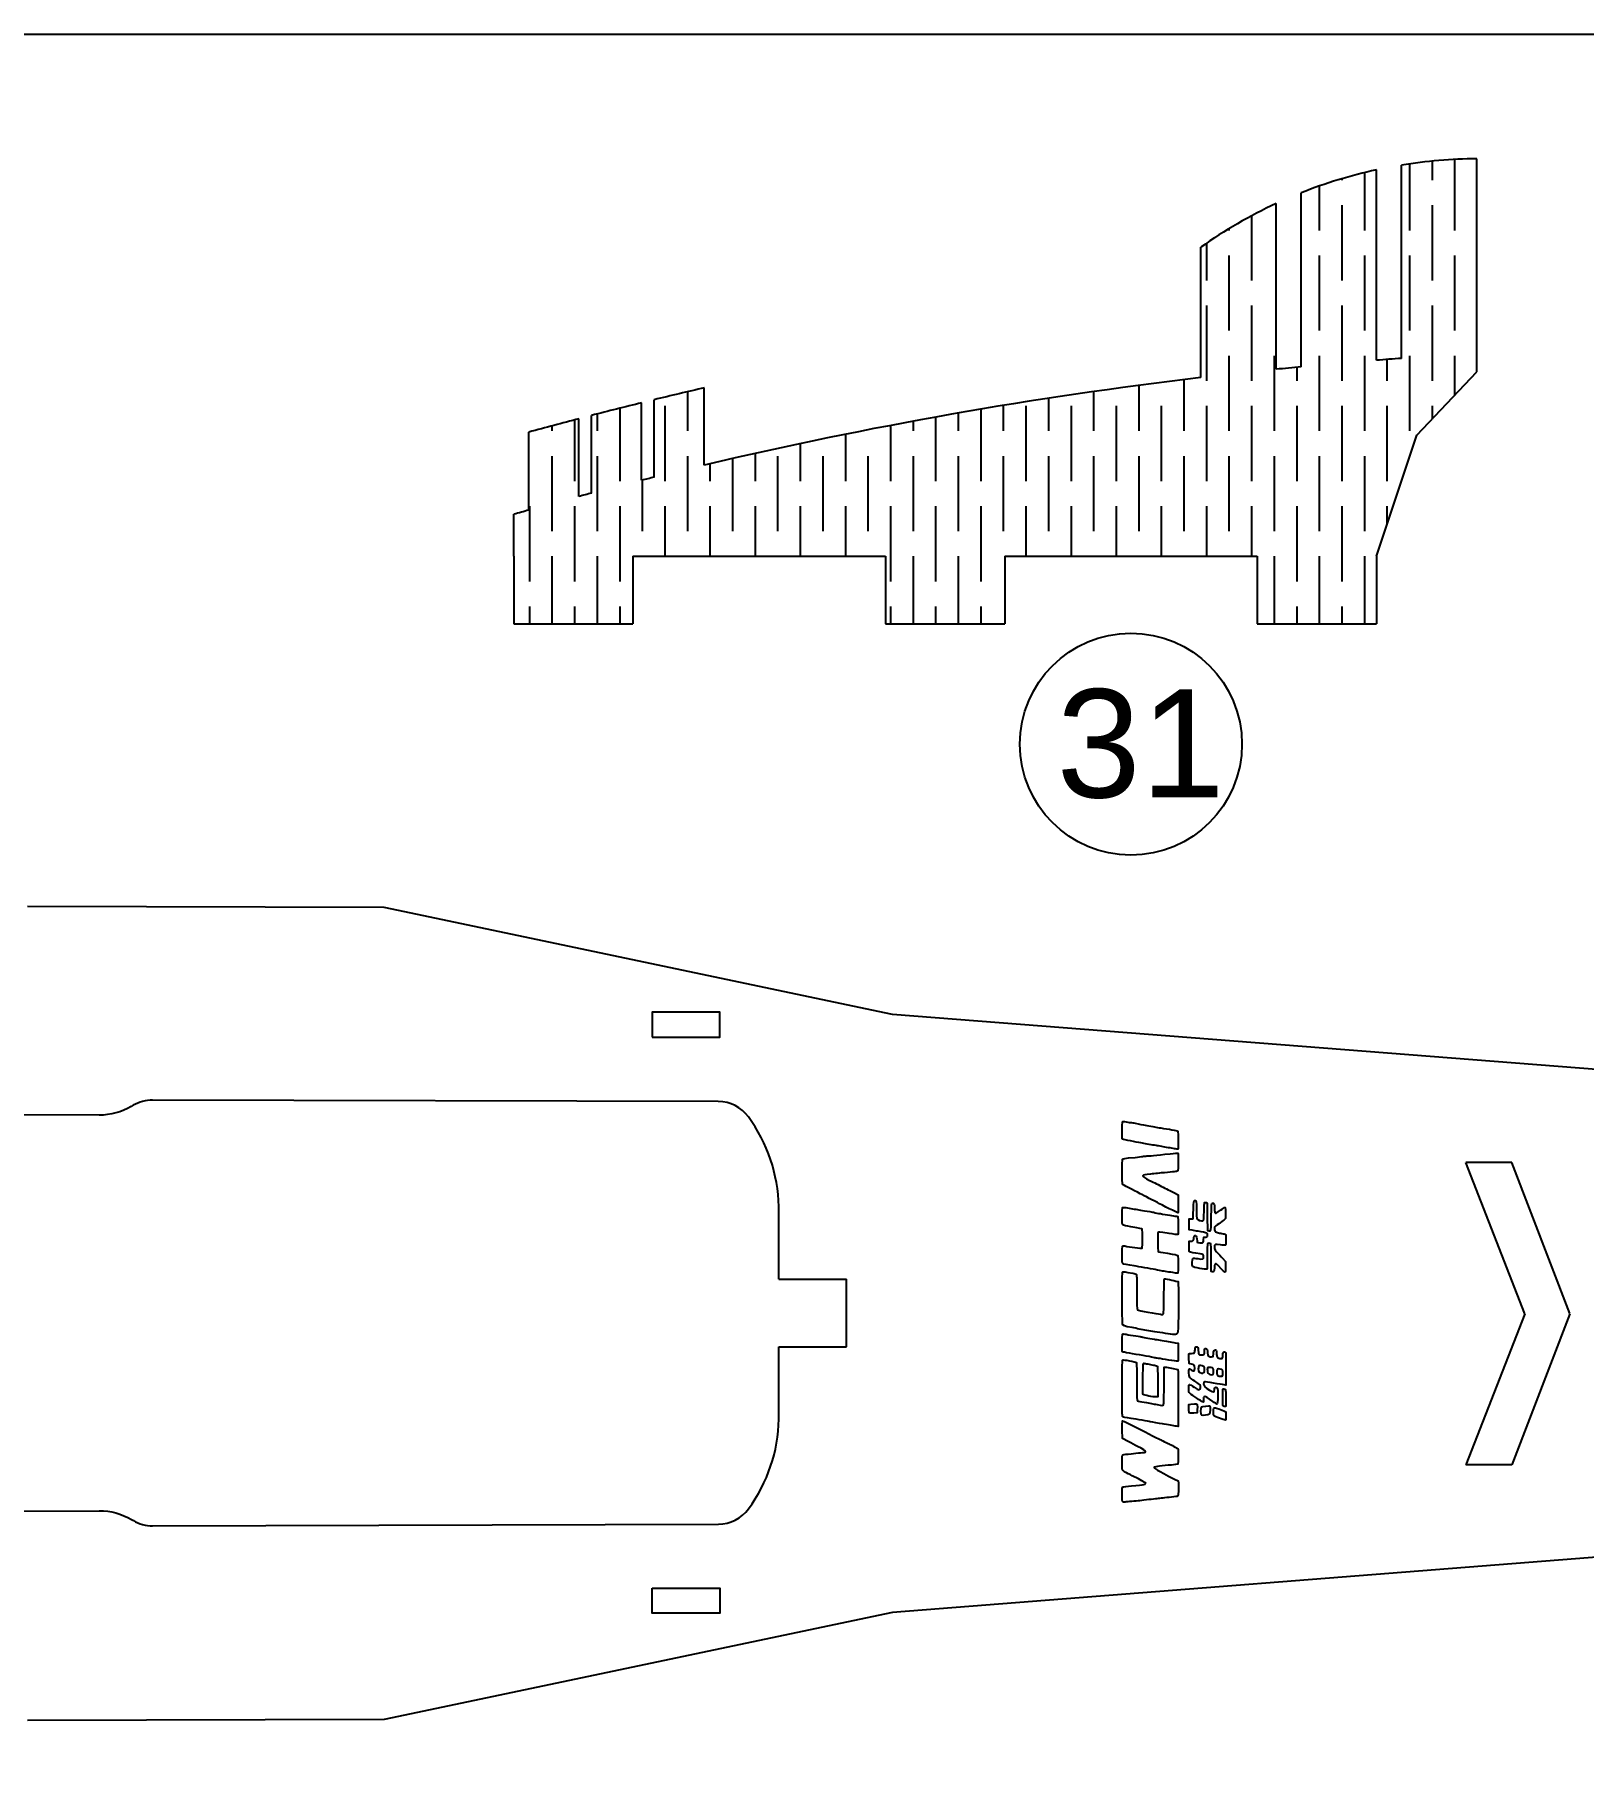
# Model space of a CAD drawing. Header units: centimetres. Extents: x 56783 to 57745, y 15612 to 15912.
# Drawn here: x 57128.8 to 57197.5, y 15835.4 to 15911.9 of the extents above; entities that cross this region are included whole.
import ezdxf

# ---------------------------------------------------------------- set-up
doc = ezdxf.new("R2010")
doc.units = ezdxf.units.CM
doc.header["$MEASUREMENT"] = 0
for name, color, linetype in [('Exterior', 7, 'Continuous'), ('Interior', 4, 'Continuous'), ('Kerf', 1, 'Continuous'), ('NUMEROS', 7, 'Continuous'), ('Publicidades', 6, 'Continuous')]:
    doc.layers.add(name, color=color, linetype=linetype)

msp = doc.modelspace()

# ---------------------------------------------------------------- linework, layer by layer
at = {"layer": 'Exterior'}
for p, q in [((57192.731, 15896.922), (57192.731, 15906.367)), ((57188.287, 15897.437), (57188.287, 15905.875)), ((57189.398, 15897.521), (57189.398, 15906.087)), ((57184.954, 15897.147), (57184.954, 15904.858)), ((57183.842, 15897.037), (57183.842, 15904.38)), ((57180.509, 15896.671), (57180.509, 15902.452)), ((57190.08, 15894.113), (57192.731, 15896.922)), ((57156.282, 15892.256), (57156.282, 15895.688)), ((57158.504, 15892.793), (57158.504, 15896.215)), ((57152.949, 15891.4), (57152.949, 15894.848)), ((57153.504, 15891.547), (57153.504, 15894.992)), ((57155.726, 15892.118), (57155.726, 15895.552)), ((57150.726, 15890.795), (57150.726, 15894.253)), ((57188.287, 15888.755), (57190.08, 15894.113)), ((57150.065, 15888.755), (57150.065, 15890.61)), ((57150.065, 15888.755), (57150.065, 15885.755)), ((57155.342, 15888.755), (57166.537, 15888.755)), ((57155.342, 15888.755), (57155.342, 15885.755)), ((57166.537, 15888.755), (57166.537, 15885.755)), ((57171.815, 15888.755), (57183.009, 15888.755)), ((57171.815, 15888.755), (57171.815, 15885.755)), ((57183.009, 15888.755), (57183.009, 15885.755)), ((57188.287, 15888.755), (57188.287, 15885.755)), ((57150.065, 15885.755), (57155.342, 15885.755)), ((57166.537, 15885.755), (57171.815, 15885.755)), ((57183.009, 15885.755), (57188.287, 15885.755)), ((57144.32, 15873.184), (57128.512, 15873.223)), ((57166.84, 15868.435), (57144.32, 15873.184)), ((57216.741, 15864.533), (57166.84, 15868.435)), ((57216.741, 15845.844), (57166.84, 15841.942)), ((57166.84, 15841.942), (57144.32, 15837.192)), ((57144.32, 15837.192), (57128.512, 15837.153))]:
    msp.add_line(p, q, dxfattribs=at)
msp.add_lwpolyline([(56783.2, 15611.875), (57283.2, 15611.875), (57283.2, 15911.875), (56783.2, 15911.875)], close=True, dxfattribs=at)
for centre, radius, start, end in [((57192.849, 15884.959), 21.408, 90.31596, 99.2779), ((57192.849, 15884.959), 21.408, 102.30561, 111.64377), ((57192.849, 15884.959), 21.408, 114.88116, 125.20097), ((57203.743, 15700.491), 197.551, 95.45764, 95.78145), ((57203.743, 15700.491), 197.551, 94.16403, 94.4872), ((57203.743, 15700.491), 197.551, 96.75404, 103.238), ((57203.743, 15700.491), 200.884, 103.01444, 103.66584), ((57203.743, 15700.491), 200.884, 104.64635, 105.30246), ((57203.743, 15700.491), 200.884, 103.82897, 104.48264), ((57203.743, 15700.491), 197.551, 103.90102, 104.06707), ((57203.743, 15700.491), 197.551, 104.73249, 104.89916), ((57203.743, 15700.491), 197.551, 105.56715, 105.76646)]:
    msp.add_arc(centre, radius, start, end, dxfattribs=at)
at = {"layer": 'Interior'}
for p, q in [((57161.799, 15856.717), (57164.8, 15856.717)), ((57161.799, 15853.717), (57164.801, 15853.717))]:
    msp.add_line(p, q, dxfattribs=at)
for points in [[(57156.198, 15867.439), (57159.198, 15867.439), (57159.198, 15868.55), (57156.198, 15868.55)], [(57156.198, 15843.019), (57159.198, 15843.019), (57159.198, 15841.908), (57156.198, 15841.908)]]:
    msp.add_lwpolyline(points, close=True, dxfattribs=at)
for points in [[(57161.8, 15856.717), (57161.803, 15859.928, 0.154967), (57160.461, 15863.902, 0.238146), (57159.122, 15864.583), (57134.053, 15864.649, 0.134984), (57133.201, 15864.417), (57133.112, 15864.365, -0.134984), (57131.691, 15863.978), (57123.874, 15863.998, 0.414214), (57117.19, 15857.349), (57117.184, 15855.229)], [(57117.184, 15855.189), (57117.191, 15853.068, 0.414214), (57123.877, 15846.422), (57131.694, 15846.445, -0.134984), (57133.116, 15846.059), (57133.204, 15846.007, 0.134984), (57134.057, 15845.775), (57159.126, 15845.85, 0.238146), (57160.465, 15846.531, 0.154967), (57161.805, 15850.506), (57161.801, 15853.717)]]:
    msp.add_lwpolyline(points, format="xyb", dxfattribs=at)
msp.add_lwpolyline([(57164.801, 15853.717), (57164.799, 15855.218), (57164.8, 15856.717)], dxfattribs=at)
at = {"layer": 'Kerf'}
for p, q in [((57191.754, 15906.339), (57191.754, 15903.194)), ((57187.754, 15905.752), (57187.754, 15903.194)), ((57189.754, 15906.142), (57189.754, 15903.194)), ((57190.754, 15906.264), (57190.754, 15905.417)), ((57185.754, 15905.157), (57185.754, 15903.194)), ((57186.754, 15905.481), (57186.754, 15905.417)), ((57186.754, 15904.305), (57186.754, 15900.972)), ((57190.754, 15904.305), (57190.754, 15900.972)), ((57181.754, 15903.267), (57181.754, 15903.194)), ((57182.754, 15903.837), (57182.754, 15900.972)), ((57180.754, 15902.622), (57180.754, 15900.972)), ((57181.754, 15902.083), (57181.754, 15898.75)), ((57185.754, 15902.083), (57185.754, 15898.75)), ((57187.754, 15902.083), (57187.754, 15898.75)), ((57189.754, 15902.083), (57189.754, 15898.75)), ((57191.754, 15902.083), (57191.754, 15898.75)), ((57180.754, 15899.861), (57180.754, 15896.528)), ((57182.754, 15899.861), (57182.754, 15896.528)), ((57186.754, 15899.861), (57186.754, 15896.528)), ((57190.754, 15899.861), (57190.754, 15896.528)), ((57181.754, 15897.639), (57181.754, 15894.305)), ((57183.754, 15897.639), (57183.754, 15894.305)), ((57184.754, 15897.127), (57184.754, 15896.528)), ((57185.754, 15897.639), (57185.754, 15894.305)), ((57187.754, 15897.639), (57187.754, 15894.305)), ((57188.754, 15897.473), (57188.754, 15896.528)), ((57189.754, 15897.639), (57189.754, 15894.305)), ((57191.754, 15897.639), (57191.754, 15895.886)), ((57179.754, 15896.58), (57179.754, 15894.305)), ((57157.754, 15896.04), (57157.754, 15894.305)), ((57173.754, 15895.753), (57173.754, 15894.305)), ((57175.754, 15896.049), (57175.754, 15894.305)), ((57177.754, 15896.325), (57177.754, 15894.305)), ((57153.754, 15895.056), (57153.754, 15894.305)), ((57154.754, 15895.31), (57154.754, 15892.083)), ((57156.754, 15895.417), (57156.754, 15892.083)), ((57168.754, 15894.919), (57168.754, 15892.083)), ((57169.754, 15895.096), (57169.754, 15894.305)), ((57170.754, 15895.268), (57170.754, 15892.083)), ((57171.754, 15895.435), (57171.754, 15894.305)), ((57172.754, 15895.417), (57172.754, 15892.083)), ((57174.754, 15895.417), (57174.754, 15892.083)), ((57176.754, 15895.417), (57176.754, 15892.083)), ((57178.754, 15895.417), (57178.754, 15892.083)), ((57180.754, 15895.417), (57180.754, 15892.083)), ((57182.754, 15895.417), (57182.754, 15892.083)), ((57184.754, 15895.417), (57184.754, 15892.083)), ((57186.754, 15895.417), (57186.754, 15892.083)), ((57188.754, 15895.417), (57188.754, 15892.083)), ((57190.754, 15895.417), (57190.754, 15894.827)), ((57151.754, 15894.531), (57151.754, 15894.305)), ((57152.754, 15894.797), (57152.754, 15892.083)), ((57164.754, 15894.156), (57164.754, 15892.083)), ((57166.754, 15894.548), (57166.754, 15892.083)), ((57167.754, 15894.736), (57167.754, 15894.305)), ((57160.754, 15893.308), (57160.754, 15892.083)), ((57162.754, 15893.743), (57162.754, 15892.083)), ((57151.754, 15893.194), (57151.754, 15889.861)), ((57153.754, 15893.194), (57153.754, 15889.861)), ((57157.754, 15893.194), (57157.754, 15889.861)), ((57158.754, 15892.851), (57158.754, 15892.083)), ((57159.754, 15893.082), (57159.754, 15889.861)), ((57161.754, 15893.194), (57161.754, 15889.861)), ((57163.754, 15893.194), (57163.754, 15889.861)), ((57165.754, 15893.194), (57165.754, 15889.861)), ((57167.754, 15893.194), (57167.754, 15889.861)), ((57169.754, 15893.194), (57169.754, 15889.861)), ((57171.754, 15893.194), (57171.754, 15889.861)), ((57173.754, 15893.194), (57173.754, 15889.861)), ((57175.754, 15893.194), (57175.754, 15889.861)), ((57177.754, 15893.194), (57177.754, 15889.861)), ((57179.754, 15893.194), (57179.754, 15889.861)), ((57181.754, 15893.194), (57181.754, 15889.861)), ((57183.754, 15893.194), (57183.754, 15889.861)), ((57185.754, 15893.194), (57185.754, 15889.861)), ((57187.754, 15893.194), (57187.754, 15889.861)), ((57155.754, 15892.125), (57155.754, 15889.861)), ((57150.754, 15890.972), (57150.754, 15887.639)), ((57152.754, 15890.972), (57152.754, 15887.639)), ((57154.754, 15890.972), (57154.754, 15887.639)), ((57156.754, 15890.972), (57156.754, 15888.755)), ((57158.754, 15890.972), (57158.754, 15888.755)), ((57160.754, 15890.972), (57160.754, 15888.755)), ((57162.754, 15890.972), (57162.754, 15888.755)), ((57164.754, 15890.972), (57164.754, 15888.755)), ((57166.754, 15890.972), (57166.754, 15887.639)), ((57168.754, 15890.972), (57168.754, 15887.639)), ((57170.754, 15890.972), (57170.754, 15887.639)), ((57172.754, 15890.972), (57172.754, 15888.755)), ((57174.754, 15890.972), (57174.754, 15888.755)), ((57176.754, 15890.972), (57176.754, 15888.755)), ((57178.754, 15890.972), (57178.754, 15888.755)), ((57180.754, 15890.972), (57180.754, 15888.755)), ((57182.754, 15890.972), (57182.754, 15888.755)), ((57184.754, 15890.972), (57184.754, 15887.639)), ((57186.754, 15890.972), (57186.754, 15887.639)), ((57188.754, 15890.972), (57188.754, 15890.15)), ((57151.754, 15888.75), (57151.754, 15885.755)), ((57153.754, 15888.75), (57153.754, 15885.755)), ((57167.754, 15888.75), (57167.754, 15885.755)), ((57169.754, 15888.75), (57169.754, 15885.755)), ((57183.754, 15888.75), (57183.754, 15885.755)), ((57185.754, 15888.75), (57185.754, 15885.755)), ((57187.754, 15888.75), (57187.754, 15885.755)), ((57150.754, 15886.528), (57150.754, 15885.755)), ((57152.754, 15886.528), (57152.754, 15885.755)), ((57154.754, 15886.528), (57154.754, 15885.755)), ((57166.754, 15886.528), (57166.754, 15885.755)), ((57168.754, 15886.528), (57168.754, 15885.755)), ((57170.754, 15886.528), (57170.754, 15885.755)), ((57184.754, 15886.528), (57184.754, 15885.755)), ((57186.754, 15886.528), (57186.754, 15885.755))]:
    msp.add_line(p, q, dxfattribs=at)
at = {"layer": 'NUMEROS'}
msp.add_circle((57177.41, 15880.423), 4.919, dxfattribs=at)
at = {"layer": 'Publicidades'}
for p, q in [((57194.284, 15861.877), (57192.244, 15861.877)), ((57194.866, 15855.177), (57192.244, 15861.877)), ((57196.855, 15855.182), (57194.284, 15861.877)), ((57194.866, 15855.177), (57192.244, 15848.477)), ((57196.855, 15855.172), (57194.284, 15848.477)), ((57194.284, 15848.477), (57192.244, 15848.477))]:
    msp.add_line(p, q, dxfattribs=at)
for points, knots in [([(57177.033, 15862.914), (57177.043, 15862.908), (57177.098, 15862.895), (57177.157, 15862.883), (57177.436, 15862.826), (57177.888, 15862.737), (57177.977, 15862.723), (57178.172, 15862.689), (57178.452, 15862.646), (57178.573, 15862.626), (57178.638, 15862.616), (57178.758, 15862.595), (57178.839, 15862.579), (57178.918, 15862.561), (57179.054, 15862.537), (57179.141, 15862.525), (57179.228, 15862.514), (57179.337, 15862.494), (57179.384, 15862.484), (57179.432, 15862.474), (57179.477, 15862.47), (57179.489, 15862.476), (57179.518, 15862.496), (57179.512, 15863.246), (57179.481, 15863.272), (57179.451, 15863.295), (57179.076, 15863.366), (57178.727, 15863.414), (57178.65, 15863.426), (57178.525, 15863.445), (57178.45, 15863.461), (57178.373, 15863.477), (57178.223, 15863.505), (57178.115, 15863.522), (57177.892, 15863.56), (57177.799, 15863.578), (57177.602, 15863.621), (57177.525, 15863.637), (57177.438, 15863.651), (57177.408, 15863.651), (57177.378, 15863.651), (57177.286, 15863.664), (57177.203, 15863.682), (57177.078, 15863.708), (57177.051, 15863.708), (57177.037, 15863.686), (57177.015, 15863.655), (57177.013, 15862.926), (57177.033, 15862.914), (57177.033, 15862.914), (57177.033, 15862.914), (57177.033, 15862.914)], [0, 0, 0, 0, 0.058824, 0.058824, 0.058824, 0.117647, 0.117647, 0.117647, 0.176471, 0.176471, 0.176471, 0.235294, 0.235294, 0.235294, 0.294118, 0.294118, 0.294118, 0.352941, 0.352941, 0.352941, 0.411765, 0.411765, 0.411765, 0.470588, 0.470588, 0.470588, 0.529412, 0.529412, 0.529412, 0.588235, 0.588235, 0.588235, 0.647059, 0.647059, 0.647059, 0.705882, 0.705882, 0.705882, 0.764706, 0.764706, 0.764706, 0.823529, 0.823529, 0.823529, 0.882353, 0.882353, 0.882353, 0.941176, 0.941176, 0.941176, 1, 1, 1, 1]), ([(57177.035, 15860.913), (57177.047, 15860.895), (57177.501, 15860.654), (57177.819, 15860.498), (57177.99, 15860.413), (57178.464, 15860.166), (57178.579, 15860.101), (57178.774, 15859.989), (57179.475, 15859.645), (57179.491, 15859.655), (57179.499, 15859.661), (57179.507, 15859.843), (57179.507, 15860.06), (57179.507, 15860.06), (57179.507, 15860.453), (57179.507, 15860.453), (57179.507, 15860.453), (57179.303, 15860.551), (57179.303, 15860.551), (57179.193, 15860.607), (57178.95, 15860.729), (57178.764, 15860.824), (57178.579, 15860.919), (57178.34, 15861.039), (57178.231, 15861.09), (57177.823, 15861.288), (57177.831, 15861.325), (57178.283, 15861.369), (57178.45, 15861.386), (57178.727, 15861.414), (57178.895, 15861.43), (57179.062, 15861.448), (57179.258, 15861.467), (57179.329, 15861.473), (57179.4, 15861.479), (57179.469, 15861.493), (57179.481, 15861.505), (57179.501, 15861.519), (57179.507, 15861.623), (57179.507, 15861.906), (57179.507, 15862.115), (57179.501, 15862.291), (57179.491, 15862.294), (57179.483, 15862.3), (57179.331, 15862.289), (57179.151, 15862.269), (57178.474, 15862.196), (57178.21, 15862.17), (57178.111, 15862.17), (57178.054, 15862.17), (57177.969, 15862.162), (57177.923, 15862.15), (57177.876, 15862.141), (57177.732, 15862.123), (57177.602, 15862.109), (57177.1, 15862.062), (57177.053, 15862.056), (57177.037, 15862.028), (57177.015, 15861.996), (57177.013, 15860.946), (57177.035, 15860.913), (57177.035, 15860.913), (57177.035, 15860.913), (57177.035, 15860.913)], [0, 0, 0, 0, 0.047619, 0.047619, 0.047619, 0.095238, 0.095238, 0.095238, 0.142857, 0.142857, 0.142857, 0.190476, 0.190476, 0.190476, 0.238095, 0.238095, 0.238095, 0.285714, 0.285714, 0.285714, 0.333333, 0.333333, 0.333333, 0.380952, 0.380952, 0.380952, 0.428571, 0.428571, 0.428571, 0.47619, 0.47619, 0.47619, 0.52381, 0.52381, 0.52381, 0.571429, 0.571429, 0.571429, 0.619048, 0.619048, 0.619048, 0.666667, 0.666667, 0.666667, 0.714286, 0.714286, 0.714286, 0.761905, 0.761905, 0.761905, 0.809524, 0.809524, 0.809524, 0.857143, 0.857143, 0.857143, 0.904762, 0.904762, 0.904762, 0.952381, 0.952381, 0.952381, 1, 1, 1, 1]), ([(57177.045, 15857.397), (57177.069, 15857.377), (57177.27, 15857.336), (57177.552, 15857.294), (57177.763, 15857.263), (57178.275, 15857.174), (57178.48, 15857.134), (57178.786, 15857.075), (57178.863, 15857.061), (57179.092, 15857.026), (57179.206, 15857.01), (57179.335, 15856.988), (57179.378, 15856.98), (57179.422, 15856.972), (57179.469, 15856.968), (57179.483, 15856.974), (57179.516, 15856.984), (57179.516, 15857.734), (57179.481, 15857.764), (57179.457, 15857.784), (57179.355, 15857.805), (57179.023, 15857.857), (57178.727, 15857.902), (57178.638, 15857.92), (57178.622, 15857.934), (57178.598, 15857.959), (57178.585, 15858.7), (57178.608, 15858.755), (57178.634, 15858.816), (57178.634, 15858.816), (57179.098, 15858.737), (57179.301, 15858.702), (57179.477, 15858.68), (57179.487, 15858.686), (57179.516, 15858.704), (57179.512, 15859.452), (57179.483, 15859.481), (57179.469, 15859.495), (57179.43, 15859.505), (57179.396, 15859.505), (57179.36, 15859.505), (57179.24, 15859.521), (57179.127, 15859.543), (57179.015, 15859.562), (57178.831, 15859.596), (57178.717, 15859.614), (57178.602, 15859.631), (57178.482, 15859.655), (57178.45, 15859.665), (57178.417, 15859.675), (57178.328, 15859.693), (57178.253, 15859.704), (57177.872, 15859.764), (57177.761, 15859.781), (57177.552, 15859.819), (57177.221, 15859.88), (57177.059, 15859.902), (57177.037, 15859.888), (57177.027, 15859.882), (57177.019, 15859.71), (57177.019, 15859.507), (57177.019, 15859.209), (57177.025, 15859.13), (57177.047, 15859.112), (57177.063, 15859.098), (57177.224, 15859.063), (57177.408, 15859.031), (57177.842, 15858.956), (57177.874, 15858.95), (57177.902, 15858.927), (57177.937, 15858.899), (57177.937, 15858.117), (57177.902, 15858.088), (57177.878, 15858.068), (57177.337, 15858.135), (57177.14, 15858.182), (57177.07, 15858.2), (57177.049, 15858.198), (57177.037, 15858.179), (57177.027, 15858.165), (57177.019, 15857.987), (57177.019, 15857.786), (57177.019, 15857.505), (57177.025, 15857.413), (57177.045, 15857.397), (57177.045, 15857.397), (57177.045, 15857.397), (57177.045, 15857.397)], [0, 0, 0, 0, 0.034483, 0.034483, 0.034483, 0.068966, 0.068966, 0.068966, 0.103448, 0.103448, 0.103448, 0.137931, 0.137931, 0.137931, 0.172414, 0.172414, 0.172414, 0.206897, 0.206897, 0.206897, 0.241379, 0.241379, 0.241379, 0.275862, 0.275862, 0.275862, 0.310345, 0.310345, 0.310345, 0.344828, 0.344828, 0.344828, 0.37931, 0.37931, 0.37931, 0.413793, 0.413793, 0.413793, 0.448276, 0.448276, 0.448276, 0.482759, 0.482759, 0.482759, 0.517241, 0.517241, 0.517241, 0.551724, 0.551724, 0.551724, 0.586207, 0.586207, 0.586207, 0.62069, 0.62069, 0.62069, 0.655172, 0.655172, 0.655172, 0.689655, 0.689655, 0.689655, 0.724138, 0.724138, 0.724138, 0.758621, 0.758621, 0.758621, 0.793103, 0.793103, 0.793103, 0.827586, 0.827586, 0.827586, 0.862069, 0.862069, 0.862069, 0.896552, 0.896552, 0.896552, 0.931034, 0.931034, 0.931034, 0.965517, 0.965517, 0.965517, 1, 1, 1, 1]), ([(57180.01, 15857.926), (57180.041, 15857.9), (57180.192, 15857.869), (57180.472, 15857.829), (57180.608, 15857.809), (57180.632, 15857.79), (57180.632, 15857.697), (57180.632, 15857.594), (57180.602, 15857.584), (57180.375, 15857.62), (57180.247, 15857.638), (57180.164, 15857.642), (57180.15, 15857.632), (57180.117, 15857.604), (57180.113, 15857.31), (57180.142, 15857.27), (57180.168, 15857.237), (57180.74, 15857.128), (57180.774, 15857.148), (57180.784, 15857.154), (57180.79, 15857.407), (57180.79, 15857.709), (57180.788, 15858.013), (57180.792, 15858.269), (57180.8, 15858.281), (57180.817, 15858.309), (57180.914, 15858.307), (57180.944, 15858.277), (57180.961, 15858.259), (57180.967, 15858.094), (57180.967, 15857.655), (57180.967, 15857.655), (57180.967, 15857.055), (57180.967, 15857.055), (57180.967, 15857.055), (57181.011, 15857.039), (57181.011, 15857.039), (57181.092, 15857.01), (57181.104, 15857.032), (57181.109, 15857.211), (57181.115, 15857.371), (57181.119, 15857.383), (57181.159, 15857.389), (57181.206, 15857.397), (57181.214, 15857.389), (57181.41, 15857.17), (57181.485, 15857.087), (57181.558, 15857.018), (57181.571, 15857.018), (57181.593, 15857.018), (57181.599, 15857.067), (57181.599, 15857.255), (57181.599, 15857.255), (57181.599, 15857.492), (57181.599, 15857.492), (57181.599, 15857.492), (57181.463, 15857.644), (57181.463, 15857.644), (57181.388, 15857.728), (57181.303, 15857.819), (57181.273, 15857.847), (57181.163, 15857.948), (57181.106, 15858.044), (57181.106, 15858.137), (57181.106, 15858.254), (57181.141, 15858.265), (57181.382, 15858.23), (57181.485, 15858.214), (57181.581, 15858.206), (57181.593, 15858.212), (57181.611, 15858.218), (57181.619, 15858.285), (57181.619, 15858.447), (57181.619, 15858.447), (57181.619, 15858.674), (57181.619, 15858.674), (57181.619, 15858.674), (57181.565, 15858.702), (57181.565, 15858.702), (57181.534, 15858.717), (57181.457, 15858.737), (57181.392, 15858.745), (57181.327, 15858.753), (57181.242, 15858.773), (57181.202, 15858.789), (57181.139, 15858.814), (57181.127, 15858.828), (57181.117, 15858.901), (57181.109, 15858.946), (57181.109, 15858.998), (57181.115, 15859.014), (57181.121, 15859.029), (57181.202, 15859.094), (57181.297, 15859.16), (57181.39, 15859.225), (57181.496, 15859.306), (57181.534, 15859.341), (57181.534, 15859.341), (57181.599, 15859.402), (57181.599, 15859.402), (57181.599, 15859.402), (57181.599, 15859.639), (57181.599, 15859.639), (57181.599, 15859.772), (57181.591, 15859.882), (57181.579, 15859.89), (57181.569, 15859.896), (57181.477, 15859.839), (57181.372, 15859.762), (57181.127, 15859.582), (57181.115, 15859.586), (57181.115, 15859.851), (57181.115, 15860.05), (57181.102, 15860.084), (57181.017, 15860.074), (57180.979, 15860.068), (57180.977, 15860.05), (57180.971, 15859.475), (57180.967, 15859.035), (57180.959, 15858.881), (57180.942, 15858.869), (57180.93, 15858.86), (57180.89, 15858.856), (57180.859, 15858.858), (57180.859, 15858.858), (57180.8, 15858.864), (57180.8, 15858.864), (57180.8, 15858.864), (57180.794, 15859.472), (57180.794, 15859.472), (57180.794, 15859.472), (57180.79, 15860.08), (57180.79, 15860.08), (57180.79, 15860.08), (57180.74, 15860.101), (57180.74, 15860.101), (57180.709, 15860.115), (57180.683, 15860.117), (57180.671, 15860.105), (57180.661, 15860.095), (57180.651, 15859.932), (57180.65, 15859.742), (57180.646, 15859.345), (57180.642, 15859.314), (57180.59, 15859.298), (57180.537, 15859.28), (57180.342, 15859.341), (57180.328, 15859.379), (57180.322, 15859.397), (57180.316, 15859.576), (57180.316, 15859.781), (57180.316, 15860.172), (57180.308, 15860.208), (57180.223, 15860.192), (57180.192, 15860.186), (57180.188, 15860.151), (57180.176, 15859.791), (57180.17, 15859.574), (57180.164, 15859.395), (57180.162, 15859.393), (57180.16, 15859.391), (57180.12, 15859.387), (57180.073, 15859.383), (57180.073, 15859.383), (57179.99, 15859.377), (57179.99, 15859.377), (57179.99, 15859.377), (57179.99, 15858.903), (57179.99, 15858.903), (57179.99, 15858.903), (57180.118, 15858.877), (57180.118, 15858.877), (57180.19, 15858.864), (57180.308, 15858.844), (57180.385, 15858.834), (57180.563, 15858.808), (57180.73, 15858.773), (57180.776, 15858.751), (57180.803, 15858.737), (57180.809, 15858.713), (57180.805, 15858.66), (57180.8, 15858.591), (57180.796, 15858.587), (57180.721, 15858.577), (57180.721, 15858.577), (57180.642, 15858.567), (57180.642, 15858.567), (57180.642, 15858.567), (57180.632, 15858.451), (57180.632, 15858.451), (57180.624, 15858.358), (57180.614, 15858.332), (57180.582, 15858.321), (57180.543, 15858.307), (57180.377, 15858.331), (57180.351, 15858.356), (57180.344, 15858.364), (57180.334, 15858.427), (57180.33, 15858.494), (57180.324, 15858.625), (57180.3, 15858.658), (57180.235, 15858.642), (57180.207, 15858.635), (57180.197, 15858.613), (57180.197, 15858.56), (57180.197, 15858.439), (57180.16, 15858.39), (57180.069, 15858.39), (57180.069, 15858.39), (57179.99, 15858.39), (57179.99, 15858.39), (57179.99, 15858.39), (57179.984, 15858.171), (57179.984, 15858.171), (57179.98, 15857.989), (57179.984, 15857.948), (57180.01, 15857.926), (57180.01, 15857.926), (57180.01, 15857.926), (57180.01, 15857.926)], [0, 0, 0, 0, 0.013699, 0.013699, 0.013699, 0.027397, 0.027397, 0.027397, 0.041096, 0.041096, 0.041096, 0.054795, 0.054795, 0.054795, 0.068493, 0.068493, 0.068493, 0.082192, 0.082192, 0.082192, 0.09589, 0.09589, 0.09589, 0.109589, 0.109589, 0.109589, 0.123288, 0.123288, 0.123288, 0.136986, 0.136986, 0.136986, 0.150685, 0.150685, 0.150685, 0.164384, 0.164384, 0.164384, 0.178082, 0.178082, 0.178082, 0.191781, 0.191781, 0.191781, 0.205479, 0.205479, 0.205479, 0.219178, 0.219178, 0.219178, 0.232877, 0.232877, 0.232877, 0.246575, 0.246575, 0.246575, 0.260274, 0.260274, 0.260274, 0.273973, 0.273973, 0.273973, 0.287671, 0.287671, 0.287671, 0.30137, 0.30137, 0.30137, 0.315068, 0.315068, 0.315068, 0.328767, 0.328767, 0.328767, 0.342466, 0.342466, 0.342466, 0.356164, 0.356164, 0.356164, 0.369863, 0.369863, 0.369863, 0.383562, 0.383562, 0.383562, 0.39726, 0.39726, 0.39726, 0.410959, 0.410959, 0.410959, 0.424658, 0.424658, 0.424658, 0.438356, 0.438356, 0.438356, 0.452055, 0.452055, 0.452055, 0.465753, 0.465753, 0.465753, 0.479452, 0.479452, 0.479452, 0.493151, 0.493151, 0.493151, 0.506849, 0.506849, 0.506849, 0.520548, 0.520548, 0.520548, 0.534247, 0.534247, 0.534247, 0.547945, 0.547945, 0.547945, 0.561644, 0.561644, 0.561644, 0.575342, 0.575342, 0.575342, 0.589041, 0.589041, 0.589041, 0.60274, 0.60274, 0.60274, 0.616438, 0.616438, 0.616438, 0.630137, 0.630137, 0.630137, 0.643836, 0.643836, 0.643836, 0.657534, 0.657534, 0.657534, 0.671233, 0.671233, 0.671233, 0.684932, 0.684932, 0.684932, 0.69863, 0.69863, 0.69863, 0.712329, 0.712329, 0.712329, 0.726027, 0.726027, 0.726027, 0.739726, 0.739726, 0.739726, 0.753425, 0.753425, 0.753425, 0.767123, 0.767123, 0.767123, 0.780822, 0.780822, 0.780822, 0.794521, 0.794521, 0.794521, 0.808219, 0.808219, 0.808219, 0.821918, 0.821918, 0.821918, 0.835616, 0.835616, 0.835616, 0.849315, 0.849315, 0.849315, 0.863014, 0.863014, 0.863014, 0.876712, 0.876712, 0.876712, 0.890411, 0.890411, 0.890411, 0.90411, 0.90411, 0.90411, 0.917808, 0.917808, 0.917808, 0.931507, 0.931507, 0.931507, 0.945205, 0.945205, 0.945205, 0.958904, 0.958904, 0.958904, 0.972603, 0.972603, 0.972603, 0.986301, 0.986301, 0.986301, 1, 1, 1, 1]), ([(57177.033, 15854.732), (57177.049, 15854.649), (57177.106, 15854.625), (57177.463, 15854.562), (57177.55, 15854.546), (57177.692, 15854.519), (57177.779, 15854.501), (57177.996, 15854.459), (57178.235, 15854.418), (57178.47, 15854.382), (57178.579, 15854.367), (57178.79, 15854.331), (57178.938, 15854.301), (57179.09, 15854.274), (57179.258, 15854.254), (57179.323, 15854.258), (57179.518, 15854.268), (57179.508, 15854.201), (57179.512, 15855.486), (57179.514, 15856.232), (57179.51, 15856.587), (57179.495, 15856.601), (57179.479, 15856.619), (57178.964, 15856.722), (57178.895, 15856.722), (57178.883, 15856.722), (57178.875, 15856.416), (57178.871, 15855.952), (57178.867, 15855.381), (57178.859, 15855.178), (57178.841, 15855.16), (57178.822, 15855.14), (57178.792, 15855.14), (57178.713, 15855.158), (57178.656, 15855.17), (57178.409, 15855.211), (57178.164, 15855.251), (57177.919, 15855.292), (57177.708, 15855.334), (57177.694, 15855.344), (57177.677, 15855.36), (57177.671, 15855.541), (57177.671, 15856.127), (57177.671, 15856.546), (57177.663, 15856.901), (57177.653, 15856.917), (57177.643, 15856.933), (57177.57, 15856.957), (57177.489, 15856.97), (57177.13, 15857.036), (57177.08, 15857.041), (57177.051, 15857.032), (57177.023, 15857.02), (57177.019, 15856.901), (57177.021, 15855.898), (57177.023, 15855.283), (57177.029, 15854.757), (57177.033, 15854.732), (57177.033, 15854.732), (57177.033, 15854.732), (57177.033, 15854.732)], [0, 0, 0, 0, 0.05, 0.05, 0.05, 0.1, 0.1, 0.1, 0.15, 0.15, 0.15, 0.2, 0.2, 0.2, 0.25, 0.25, 0.25, 0.3, 0.3, 0.3, 0.35, 0.35, 0.35, 0.4, 0.4, 0.4, 0.45, 0.45, 0.45, 0.5, 0.5, 0.5, 0.55, 0.55, 0.55, 0.6, 0.6, 0.6, 0.65, 0.65, 0.65, 0.7, 0.7, 0.7, 0.75, 0.75, 0.75, 0.8, 0.8, 0.8, 0.85, 0.85, 0.85, 0.9, 0.9, 0.9, 0.95, 0.95, 0.95, 1, 1, 1, 1]), ([(57177.072, 15853.48), (57177.104, 15853.468), (57177.286, 15853.435), (57177.481, 15853.403), (57177.888, 15853.34), (57178.365, 15853.253), (57178.45, 15853.228), (57178.482, 15853.218), (57178.563, 15853.204), (57178.628, 15853.198), (57178.693, 15853.19), (57178.898, 15853.158), (57179.086, 15853.127), (57179.274, 15853.095), (57179.443, 15853.07), (57179.467, 15853.07), (57179.507, 15853.07), (57179.507, 15853.076), (57179.503, 15853.468), (57179.503, 15853.468), (57179.497, 15853.869), (57179.497, 15853.869), (57179.497, 15853.869), (57179.368, 15853.891), (57179.368, 15853.891), (57179.297, 15853.903), (57179.159, 15853.928), (57179.062, 15853.946), (57178.964, 15853.966), (57178.804, 15853.993), (57178.707, 15854.007), (57178.608, 15854.023), (57178.498, 15854.039), (57178.46, 15854.047), (57178.148, 15854.1), (57177.925, 15854.142), (57177.868, 15854.157), (57177.831, 15854.167), (57177.671, 15854.193), (57177.513, 15854.215), (57177.355, 15854.236), (57177.187, 15854.266), (57177.142, 15854.278), (57177.07, 15854.295), (57177.051, 15854.295), (57177.037, 15854.272), (57177.027, 15854.256), (57177.019, 15854.078), (57177.019, 15853.873), (57177.019, 15853.873), (57177.019, 15853.504), (57177.019, 15853.504), (57177.019, 15853.504), (57177.072, 15853.48), (57177.072, 15853.48)], [0, 0, 0, 0, 0.055556, 0.055556, 0.055556, 0.111111, 0.111111, 0.111111, 0.166667, 0.166667, 0.166667, 0.222222, 0.222222, 0.222222, 0.277778, 0.277778, 0.277778, 0.333333, 0.333333, 0.333333, 0.388889, 0.388889, 0.388889, 0.444444, 0.444444, 0.444444, 0.5, 0.5, 0.5, 0.555556, 0.555556, 0.555556, 0.611111, 0.611111, 0.611111, 0.666667, 0.666667, 0.666667, 0.722222, 0.722222, 0.722222, 0.777778, 0.777778, 0.777778, 0.833333, 0.833333, 0.833333, 0.888889, 0.888889, 0.888889, 0.944444, 0.944444, 0.944444, 1, 1, 1, 1]), ([(57179.978, 15851.713), (57179.984, 15851.69), (57180.03, 15851.64), (57180.079, 15851.603), (57180.259, 15851.467), (57180.598, 15851.255), (57180.616, 15851.265), (57180.626, 15851.271), (57180.63, 15851.311), (57180.622, 15851.352), (57180.608, 15851.437), (57180.636, 15851.51), (57180.683, 15851.51), (57180.717, 15851.51), (57180.819, 15851.445), (57181.032, 15851.289), (57181.117, 15851.226), (57181.2, 15851.174), (57181.214, 15851.174), (57181.25, 15851.174), (57181.263, 15851.285), (57181.263, 15851.573), (57181.263, 15851.871), (57181.248, 15851.931), (57181.169, 15851.921), (57181.119, 15851.915), (57181.115, 15851.907), (57181.106, 15851.816), (57181.098, 15851.745), (57181.086, 15851.715), (57181.062, 15851.711), (57181.027, 15851.705), (57180.778, 15851.858), (57180.685, 15851.942), (57180.622, 15852.002), (57180.608, 15852.134), (57180.665, 15852.156), (57180.683, 15852.163), (57180.867, 15852.14), (57181.074, 15852.102), (57181.281, 15852.067), (57181.488, 15852.033), (57181.534, 15852.029), (57181.534, 15852.029), (57181.619, 15852.019), (57181.619, 15852.019), (57181.619, 15852.019), (57181.619, 15852.742), (57181.619, 15852.742), (57181.619, 15853.451), (57181.619, 15853.462), (57181.577, 15853.484), (57181.512, 15853.52), (57181.481, 15853.476), (57181.481, 15853.356), (57181.481, 15853.222), (57181.467, 15853.188), (57181.412, 15853.188), (57181.34, 15853.188), (57181.244, 15853.229), (57181.224, 15853.267), (57181.212, 15853.287), (57181.204, 15853.356), (57181.204, 15853.421), (57181.204, 15853.553), (57181.169, 15853.607), (57181.109, 15853.569), (57181.086, 15853.555), (57181.074, 15853.512), (57181.066, 15853.413), (57181.066, 15853.413), (57181.056, 15853.277), (57181.056, 15853.277), (57181.056, 15853.277), (57180.981, 15853.271), (57180.981, 15853.271), (57180.936, 15853.267), (57180.886, 15853.277), (57180.857, 15853.297), (57180.817, 15853.322), (57180.809, 15853.344), (57180.807, 15853.431), (57180.803, 15853.587), (57180.788, 15853.63), (57180.725, 15853.638), (57180.671, 15853.644), (57180.671, 15853.644), (57180.671, 15853.518), (57180.671, 15853.429), (57180.663, 15853.383), (57180.642, 15853.366), (57180.604, 15853.334), (57180.436, 15853.35), (57180.413, 15853.387), (57180.403, 15853.403), (57180.395, 15853.474), (57180.395, 15853.545), (57180.395, 15853.684), (57180.369, 15853.731), (57180.302, 15853.717), (57180.274, 15853.711), (57180.263, 15853.684), (57180.253, 15853.585), (57180.245, 15853.516), (57180.229, 15853.449), (57180.217, 15853.437), (57180.205, 15853.425), (57180.148, 15853.419), (57180.089, 15853.421), (57180.012, 15853.425), (57179.98, 15853.419), (57179.978, 15853.401), (57179.974, 15853.318), (57179.984, 15852.981), (57179.99, 15852.975), (57179.994, 15852.969), (57180.04, 15852.959), (57180.091, 15852.949), (57180.221, 15852.924), (57180.237, 15852.906), (57180.237, 15852.77), (57180.237, 15852.627), (57180.209, 15852.61), (57180.099, 15852.683), (57180.055, 15852.71), (57180.012, 15852.734), (57180.002, 15852.734), (57179.953, 15852.734), (57179.964, 15852.412), (57180.018, 15852.351), (57180.036, 15852.331), (57180.138, 15852.256), (57180.247, 15852.185), (57180.355, 15852.114), (57180.456, 15852.041), (57180.468, 15852.023), (57180.482, 15852.008), (57180.492, 15851.954), (57180.488, 15851.905), (57180.482, 15851.773), (57180.434, 15851.777), (57180.207, 15851.923), (57180.107, 15851.99), (57180.014, 15852.043), (57180.002, 15852.043), (57179.99, 15852.043), (57179.978, 15852.027), (57179.978, 15852.01), (57179.968, 15851.885), (57179.968, 15851.751), (57179.978, 15851.713), (57179.978, 15851.713), (57179.978, 15851.713), (57179.978, 15851.713)], [0, 0, 0, 0, 0.019608, 0.019608, 0.019608, 0.039216, 0.039216, 0.039216, 0.058824, 0.058824, 0.058824, 0.078431, 0.078431, 0.078431, 0.098039, 0.098039, 0.098039, 0.117647, 0.117647, 0.117647, 0.137255, 0.137255, 0.137255, 0.156863, 0.156863, 0.156863, 0.176471, 0.176471, 0.176471, 0.196078, 0.196078, 0.196078, 0.215686, 0.215686, 0.215686, 0.235294, 0.235294, 0.235294, 0.254902, 0.254902, 0.254902, 0.27451, 0.27451, 0.27451, 0.294118, 0.294118, 0.294118, 0.313725, 0.313725, 0.313725, 0.333333, 0.333333, 0.333333, 0.352941, 0.352941, 0.352941, 0.372549, 0.372549, 0.372549, 0.392157, 0.392157, 0.392157, 0.411765, 0.411765, 0.411765, 0.431373, 0.431373, 0.431373, 0.45098, 0.45098, 0.45098, 0.470588, 0.470588, 0.470588, 0.490196, 0.490196, 0.490196, 0.509804, 0.509804, 0.509804, 0.529412, 0.529412, 0.529412, 0.54902, 0.54902, 0.54902, 0.568627, 0.568627, 0.568627, 0.588235, 0.588235, 0.588235, 0.607843, 0.607843, 0.607843, 0.627451, 0.627451, 0.627451, 0.647059, 0.647059, 0.647059, 0.666667, 0.666667, 0.666667, 0.686275, 0.686275, 0.686275, 0.705882, 0.705882, 0.705882, 0.72549, 0.72549, 0.72549, 0.745098, 0.745098, 0.745098, 0.764706, 0.764706, 0.764706, 0.784314, 0.784314, 0.784314, 0.803922, 0.803922, 0.803922, 0.823529, 0.823529, 0.823529, 0.843137, 0.843137, 0.843137, 0.862745, 0.862745, 0.862745, 0.882353, 0.882353, 0.882353, 0.901961, 0.901961, 0.901961, 0.921569, 0.921569, 0.921569, 0.941176, 0.941176, 0.941176, 0.960784, 0.960784, 0.960784, 0.980392, 0.980392, 0.980392, 1, 1, 1, 1]), ([(57177.043, 15850.61), (57177.069, 15850.594), (57177.149, 15850.576), (57177.424, 15850.535), (57177.661, 15850.497), (57178.202, 15850.407), (57178.263, 15850.393), (57178.379, 15850.369), (57178.642, 15850.322), (57178.806, 15850.296), (57178.902, 15850.28), (57179.062, 15850.255), (57179.161, 15850.237), (57179.258, 15850.219), (57179.376, 15850.199), (57179.422, 15850.193), (57179.422, 15850.193), (57179.507, 15850.182), (57179.507, 15850.182), (57179.507, 15850.182), (57179.507, 15851.437), (57179.507, 15851.437), (57179.507, 15852.335), (57179.501, 15852.696), (57179.485, 15852.706), (57179.457, 15852.722), (57179.145, 15852.783), (57178.987, 15852.803), (57178.987, 15852.803), (57178.875, 15852.817), (57178.875, 15852.817), (57178.875, 15852.817), (57178.875, 15851.934), (57178.875, 15851.934), (57178.875, 15851.332), (57178.871, 15851.176), (57178.849, 15851.147), (57178.82, 15851.107), (57178.8, 15851.107), (57178.569, 15851.153), (57178.385, 15851.188), (57178.273, 15851.208), (57177.998, 15851.253), (57177.856, 15851.277), (57177.726, 15851.305), (57177.706, 15851.315), (57177.673, 15851.332), (57177.671, 15851.384), (57177.671, 15852.158), (57177.671, 15852.629), (57177.663, 15852.993), (57177.651, 15853.01), (57177.625, 15853.052), (57177.057, 15853.156), (57177.035, 15853.123), (57177.027, 15853.111), (57177.019, 15852.543), (57177.019, 15851.861), (57177.019, 15850.912), (57177.025, 15850.62), (57177.043, 15850.61), (57177.043, 15850.61), (57177.043, 15850.61), (57177.043, 15850.61)], [0, 0, 0, 0, 0.047619, 0.047619, 0.047619, 0.095238, 0.095238, 0.095238, 0.142857, 0.142857, 0.142857, 0.190476, 0.190476, 0.190476, 0.238095, 0.238095, 0.238095, 0.285714, 0.285714, 0.285714, 0.333333, 0.333333, 0.333333, 0.380952, 0.380952, 0.380952, 0.428571, 0.428571, 0.428571, 0.47619, 0.47619, 0.47619, 0.52381, 0.52381, 0.52381, 0.571429, 0.571429, 0.571429, 0.619048, 0.619048, 0.619048, 0.666667, 0.666667, 0.666667, 0.714286, 0.714286, 0.714286, 0.761905, 0.761905, 0.761905, 0.809524, 0.809524, 0.809524, 0.857143, 0.857143, 0.857143, 0.904762, 0.904762, 0.904762, 0.952381, 0.952381, 0.952381, 1, 1, 1, 1]), ([(57177.953, 15851.591), (57177.986, 15851.565), (57178.403, 15851.49), (57178.521, 15851.49), (57178.521, 15851.49), (57178.598, 15851.49), (57178.598, 15851.49), (57178.598, 15851.49), (57178.598, 15852.158), (57178.598, 15852.158), (57178.598, 15852.523), (57178.591, 15852.835), (57178.583, 15852.848), (57178.573, 15852.862), (57178.517, 15852.882), (57178.458, 15852.894), (57178.399, 15852.904), (57178.289, 15852.925), (57178.213, 15852.939), (57178.136, 15852.953), (57178.052, 15852.973), (57178.024, 15852.979), (57177.994, 15852.987), (57177.967, 15852.987), (57177.961, 15852.977), (57177.955, 15852.967), (57177.943, 15852.657), (57177.937, 15852.288), (57177.927, 15851.715), (57177.929, 15851.613), (57177.953, 15851.591), (57177.953, 15851.591), (57177.953, 15851.591), (57177.953, 15851.591)], [0, 0, 0, 0, 0.090909, 0.090909, 0.090909, 0.181818, 0.181818, 0.181818, 0.272727, 0.272727, 0.272727, 0.363636, 0.363636, 0.363636, 0.454545, 0.454545, 0.454545, 0.545455, 0.545455, 0.545455, 0.636364, 0.636364, 0.636364, 0.727273, 0.727273, 0.727273, 0.818182, 0.818182, 0.818182, 0.909091, 0.909091, 0.909091, 1, 1, 1, 1]), ([(57180.424, 15852.872), (57180.456, 15852.9), (57180.559, 15852.884), (57180.626, 15852.841), (57180.663, 15852.817), (57180.671, 15852.795), (57180.671, 15852.704), (57180.671, 15852.574), (57180.634, 15852.527), (57180.545, 15852.544), (57180.422, 15852.57), (57180.395, 15852.606), (57180.395, 15852.732), (57180.395, 15852.809), (57180.405, 15852.856), (57180.424, 15852.872), (57180.424, 15852.872), (57180.424, 15852.872), (57180.424, 15852.872)], [0, 0, 0, 0, 0.166667, 0.166667, 0.166667, 0.333333, 0.333333, 0.333333, 0.5, 0.5, 0.5, 0.666667, 0.666667, 0.666667, 0.833333, 0.833333, 0.833333, 1, 1, 1, 1]), ([(57180.809, 15852.773), (57180.831, 15852.809), (57180.959, 15852.809), (57181.023, 15852.775), (57181.058, 15852.756), (57181.066, 15852.736), (57181.066, 15852.645), (57181.066, 15852.497), (57181.054, 15852.477), (57180.969, 15852.477), (57180.875, 15852.477), (57180.813, 15852.523), (57180.803, 15852.602), (57180.79, 15852.718), (57180.79, 15852.744), (57180.809, 15852.773), (57180.809, 15852.773), (57180.809, 15852.773), (57180.809, 15852.773)], [0, 0, 0, 0, 0.166667, 0.166667, 0.166667, 0.333333, 0.333333, 0.333333, 0.5, 0.5, 0.5, 0.666667, 0.666667, 0.666667, 0.833333, 0.833333, 0.833333, 1, 1, 1, 1]), ([(57181.238, 15852.716), (57181.271, 15852.75), (57181.457, 15852.72), (57181.469, 15852.679), (57181.475, 15852.659), (57181.481, 15852.598), (57181.483, 15852.541), (57181.488, 15852.426), (57181.463, 15852.391), (57181.392, 15852.408), (57181.37, 15852.412), (57181.336, 15852.418), (57181.317, 15852.418), (57181.252, 15852.418), (57181.214, 15852.481), (57181.214, 15852.59), (57181.214, 15852.647), (57181.224, 15852.702), (57181.238, 15852.716), (57181.238, 15852.716), (57181.238, 15852.716), (57181.238, 15852.716)], [0, 0, 0, 0, 0.142857, 0.142857, 0.142857, 0.285714, 0.285714, 0.285714, 0.428571, 0.428571, 0.428571, 0.571429, 0.571429, 0.571429, 0.714286, 0.714286, 0.714286, 0.857143, 0.857143, 0.857143, 1, 1, 1, 1]), ([(57181.477, 15851.182), (57181.483, 15851.09), (57181.487, 15851.08), (57181.536, 15851.07), (57181.565, 15851.064), (57181.595, 15851.064), (57181.603, 15851.07), (57181.631, 15851.086), (57181.623, 15851.794), (57181.595, 15851.822), (57181.569, 15851.848), (57181.481, 15851.856), (57181.481, 15851.832), (57181.475, 15851.729), (57181.473, 15851.259), (57181.477, 15851.182), (57181.477, 15851.182), (57181.477, 15851.182), (57181.477, 15851.182)], [0, 0, 0, 0, 0.166667, 0.166667, 0.166667, 0.333333, 0.333333, 0.333333, 0.5, 0.5, 0.5, 0.666667, 0.666667, 0.666667, 0.833333, 0.833333, 0.833333, 1, 1, 1, 1]), ([(57177.045, 15846.835), (57177.061, 15846.822), (57177.098, 15846.82), (57177.147, 15846.831), (57177.191, 15846.839), (57177.323, 15846.853), (57177.444, 15846.859), (57177.562, 15846.867), (57177.728, 15846.881), (57177.809, 15846.891), (57177.89, 15846.901), (57178.067, 15846.922), (57178.204, 15846.938), (57178.34, 15846.956), (57178.5, 15846.974), (57178.559, 15846.98), (57178.618, 15846.985), (57178.735, 15846.999), (57178.816, 15847.009), (57178.897, 15847.019), (57179.076, 15847.037), (57179.212, 15847.051), (57179.351, 15847.062), (57179.475, 15847.08), (57179.489, 15847.088), (57179.52, 15847.108), (57179.536, 15847.503), (57179.512, 15847.661), (57179.512, 15847.661), (57179.497, 15847.769), (57179.497, 15847.769), (57179.497, 15847.769), (57179.339, 15847.85), (57179.339, 15847.85), (57178.557, 15848.247), (57178.399, 15848.338), (57178.435, 15848.373), (57178.452, 15848.391), (57178.82, 15848.438), (57179.201, 15848.472), (57179.341, 15848.484), (57179.469, 15848.504), (57179.481, 15848.513), (57179.501, 15848.529), (57179.507, 15848.622), (57179.507, 15848.857), (57179.507, 15848.857), (57179.507, 15849.179), (57179.507, 15849.179), (57179.507, 15849.179), (57179.449, 15849.218), (57179.449, 15849.218), (57179.418, 15849.242), (57179.327, 15849.291), (57179.246, 15849.331), (57179.167, 15849.37), (57179.084, 15849.412), (57179.06, 15849.425), (57179.039, 15849.437), (57178.932, 15849.491), (57178.823, 15849.544), (57178.717, 15849.595), (57178.512, 15849.698), (57178.371, 15849.771), (57177.438, 15850.253), (57177.049, 15850.442), (57177.035, 15850.428), (57177.025, 15850.418), (57177.021, 15850.239), (57177.023, 15850.028), (57177.023, 15850.028), (57177.029, 15849.645), (57177.029, 15849.645), (57177.029, 15849.645), (57177.286, 15849.512), (57177.286, 15849.512), (57177.426, 15849.439), (57177.613, 15849.343), (57177.7, 15849.299), (57177.961, 15849.169), (57178.056, 15849.11), (57178.061, 15849.076), (57178.065, 15849.056), (57178.065, 15849.042), (57178.061, 15849.04), (57178.044, 15849.039), (57177.698, 15849.001), (57177.416, 15848.973), (57177.238, 15848.958), (57177.076, 15848.934), (57177.057, 15848.922), (57177.023, 15848.904), (57177.019, 15848.877), (57177.019, 15848.579), (57177.019, 15848.278), (57177.023, 15848.249), (57177.059, 15848.219), (57177.078, 15848.201), (57177.303, 15848.081), (57177.556, 15847.951), (57177.809, 15847.822), (57178.03, 15847.704), (57178.046, 15847.688), (57178.111, 15847.625), (57178.018, 15847.603), (57177.438, 15847.552), (57177.248, 15847.536), (57177.076, 15847.513), (57177.057, 15847.501), (57177.023, 15847.483), (57177.019, 15847.455), (57177.019, 15847.169), (57177.019, 15846.938), (57177.025, 15846.851), (57177.045, 15846.835), (57177.045, 15846.835), (57177.045, 15846.835), (57177.045, 15846.835)], [0, 0, 0, 0, 0.025641, 0.025641, 0.025641, 0.051282, 0.051282, 0.051282, 0.076923, 0.076923, 0.076923, 0.102564, 0.102564, 0.102564, 0.128205, 0.128205, 0.128205, 0.153846, 0.153846, 0.153846, 0.179487, 0.179487, 0.179487, 0.205128, 0.205128, 0.205128, 0.230769, 0.230769, 0.230769, 0.25641, 0.25641, 0.25641, 0.282051, 0.282051, 0.282051, 0.307692, 0.307692, 0.307692, 0.333333, 0.333333, 0.333333, 0.358974, 0.358974, 0.358974, 0.384615, 0.384615, 0.384615, 0.410256, 0.410256, 0.410256, 0.435897, 0.435897, 0.435897, 0.461538, 0.461538, 0.461538, 0.487179, 0.487179, 0.487179, 0.512821, 0.512821, 0.512821, 0.538462, 0.538462, 0.538462, 0.564103, 0.564103, 0.564103, 0.589744, 0.589744, 0.589744, 0.615385, 0.615385, 0.615385, 0.641026, 0.641026, 0.641026, 0.666667, 0.666667, 0.666667, 0.692308, 0.692308, 0.692308, 0.717949, 0.717949, 0.717949, 0.74359, 0.74359, 0.74359, 0.769231, 0.769231, 0.769231, 0.794872, 0.794872, 0.794872, 0.820513, 0.820513, 0.820513, 0.846154, 0.846154, 0.846154, 0.871795, 0.871795, 0.871795, 0.897436, 0.897436, 0.897436, 0.923077, 0.923077, 0.923077, 0.948718, 0.948718, 0.948718, 0.974359, 0.974359, 0.974359, 1, 1, 1, 1]), ([(57180.01, 15850.768), (57180.028, 15850.76), (57180.109, 15850.764), (57180.193, 15850.772), (57180.193, 15850.772), (57180.345, 15850.79), (57180.345, 15850.79), (57180.345, 15850.79), (57180.351, 15850.947), (57180.351, 15850.947), (57180.355, 15851.034), (57180.351, 15851.125), (57180.345, 15851.149), (57180.334, 15851.196), (57180.344, 15851.196), (57180.063, 15851.163), (57180.063, 15851.163), (57179.98, 15851.153), (57179.98, 15851.153), (57179.98, 15851.153), (57179.98, 15850.965), (57179.98, 15850.965), (57179.98, 15850.815), (57179.986, 15850.776), (57180.01, 15850.768), (57180.01, 15850.768), (57180.01, 15850.768), (57180.01, 15850.768)], [0, 0, 0, 0, 0.111111, 0.111111, 0.111111, 0.222222, 0.222222, 0.222222, 0.333333, 0.333333, 0.333333, 0.444444, 0.444444, 0.444444, 0.555556, 0.555556, 0.555556, 0.666667, 0.666667, 0.666667, 0.777778, 0.777778, 0.777778, 0.888889, 0.888889, 0.888889, 1, 1, 1, 1]), ([(57180.543, 15850.681), (57180.578, 15850.651), (57180.845, 15850.689), (57180.886, 15850.73), (57180.914, 15850.758), (57180.926, 15851.064), (57180.9, 15851.09), (57180.886, 15851.103), (57180.563, 15851.066), (57180.533, 15851.046), (57180.499, 15851.026), (57180.509, 15850.709), (57180.543, 15850.681)], [0, 0, 0, 0, 0.25, 0.25, 0.25, 0.5, 0.5, 0.5, 0.75, 0.75, 0.75, 1, 1, 1, 1]), ([(57181.09, 15850.655), (57181.113, 15850.624), (57181.534, 15850.466), (57181.595, 15850.464), (57181.615, 15850.464), (57181.619, 15850.507), (57181.615, 15850.645), (57181.615, 15850.645), (57181.609, 15850.829), (57181.609, 15850.829), (57181.609, 15850.829), (57181.53, 15850.868), (57181.53, 15850.868), (57181.433, 15850.918), (57181.344, 15850.951), (57181.208, 15850.991), (57181.117, 15851.019), (57181.1, 15851.019), (57181.084, 15850.995), (57181.058, 15850.953), (57181.062, 15850.693), (57181.09, 15850.655), (57181.09, 15850.655), (57181.09, 15850.655), (57181.09, 15850.655)], [0, 0, 0, 0, 0.125, 0.125, 0.125, 0.25, 0.25, 0.25, 0.375, 0.375, 0.375, 0.5, 0.5, 0.5, 0.625, 0.625, 0.625, 0.75, 0.75, 0.75, 0.875, 0.875, 0.875, 1, 1, 1, 1])]:
    msp.add_open_spline(points, degree=3, knots=knots, dxfattribs=at)

# ---------------------------------------------------------------- texts
at = {"layer": 'NUMEROS', "insert": (57174.113, 15882.86), "char_height": 4.8, "attachment_point": 1}
msp.add_mtext_dynamic_manual_height_columns('{\\fArial|b0|i0|c0|p34;31}', width=23.69048, gutter_width=1, heights=[0], dxfattribs=at)

doc.saveas('drawing.dxf')
